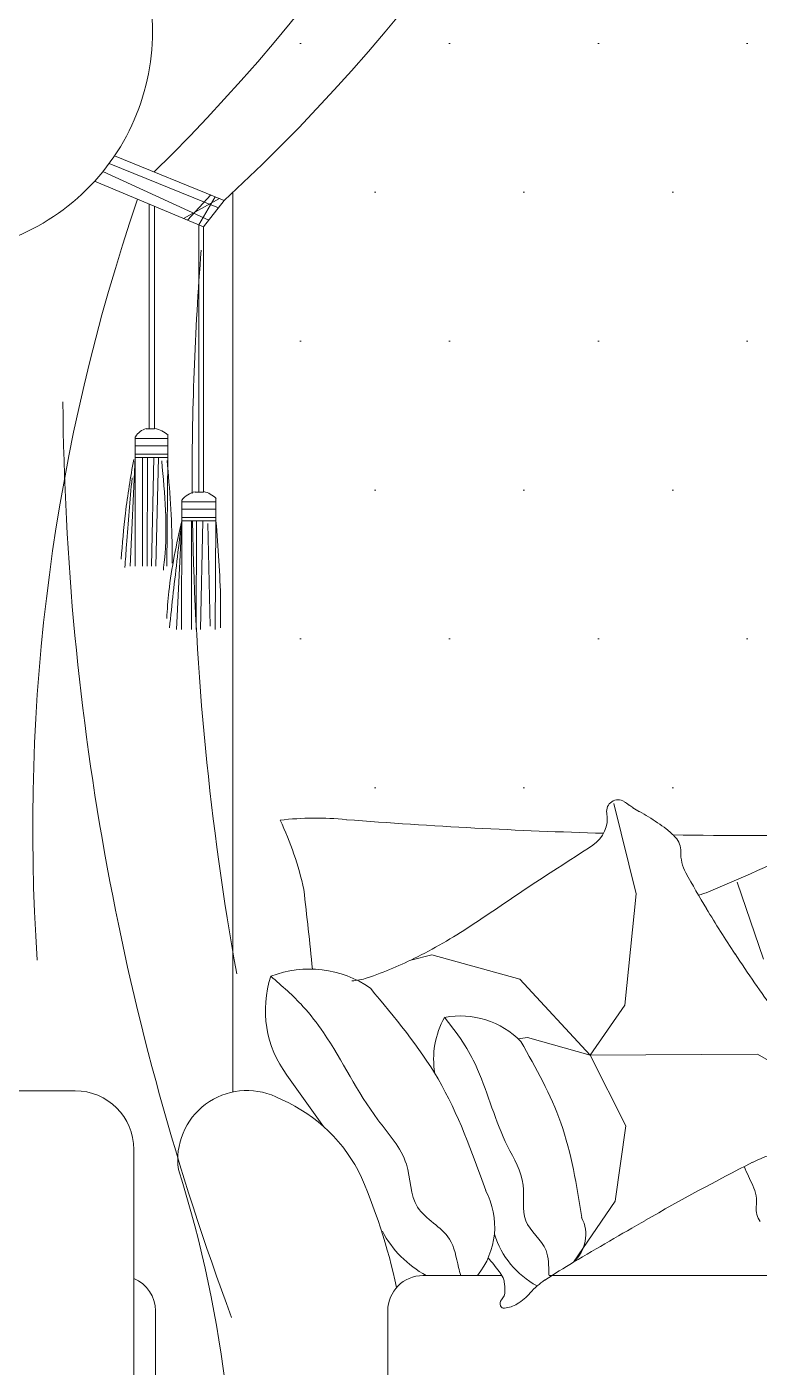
# Model space of a CAD drawing. Header units: millimetres. Extents: x -51 to 151, y -74 to 104.
# Drawn here: x 76.241 to 76.865, y -36.5 to -35.357 of the extents above; entities that cross this region are included whole.
import ezdxf

# ---------------------------------------------------------------- set-up
doc = ezdxf.new("R2010")
doc.units = ezdxf.units.MM
doc.header["$LTSCALE"] = 15
doc.layers.add('JJ2', color=3, linetype='Continuous')
doc.layers.add('PH', color=8, linetype='Continuous')

# ---------------------------------------------------------------- blocks, each defined once
blk = doc.blocks.new('dfgh')
at = {"layer": 'PH', "lineweight": 0}
for p, q in [((716371.4, -39058.9), (716465, -39097)), ((716361.3, -39072.4), (716451.7, -39113.9)), ((716366.8, -39065.4), (716460, -39103.4)), ((716354.3, -39080.6), (716447.3, -39119.4)), ((716430.2, -39112.3), (716460.8, -39095.3)), ((716433.7, -39113.7), (716453.6, -39092.3)), ((716443.4, -39117.8), (716457.3, -39093.9)), ((716465, -39097), (716447.3, -39119.4)), ((716400.8, -39100), (716400.8, -39291.9)), ((716405.6, -39102), (716405.6, -39291.9)), ((716443.4, -39117.8), (716443.4, -39345.8)), ((716447.3, -39119.4), (716447.3, -39345.8)), ((716398.4, -39291.9), (716405.6, -39291.9)), ((716389.1, -39298.6), (716389.1, -39316.3)), ((716389.1, -39300), (716416.9, -39300)), ((716416.9, -39297.2), (716416.9, -39316.3)), ((716389.1, -39306.4), (716416.9, -39306.4)), ((716389.1, -39313.5), (716416.9, -39313.5)), ((716389.1, -39316.3), (716384.6, -39409)), ((716389.1, -39316.3), (716388.9, -39409)), ((716389.1, -39316.3), (716416.9, -39316.3)), ((716395.1, -39316.3), (716395.1, -39409)), ((716399.4, -39316.3), (716399.2, -39409)), ((716404.8, -39316.3), (716402.9, -39409)), ((716408.9, -39316.3), (716406.7, -39409)), ((716416.9, -39316.3), (716416.1, -39409)), ((716440.2, -39345.8), (716447.3, -39345.8)), ((716428.7, -39352.5), (716428.7, -39370.2)), ((716428.7, -39353.9), (716457.9, -39353.9)), ((716428.7, -39360.3), (716457.9, -39360.3)), ((716457.9, -39351.1), (716457.9, -39370.2)), ((716428.7, -39370.2), (716424.2, -39462.9)), ((716428.7, -39370.2), (716428.5, -39462.9)), ((716428.7, -39367.4), (716457.9, -39367.4)), ((716428.7, -39370.2), (716457.9, -39370.2)), ((716436.9, -39370.2), (716436.9, -39462.9)), ((716441.2, -39370.2), (716441, -39462.9)), ((716446.6, -39370.2), (716444.6, -39462.9)), ((716451, -39372.5), (716452.9, -39460.1)), ((716457.9, -39370.2), (716457.1, -39462.9))]:
    blk.add_line(p, q, dxfattribs=at)
for centre, radius, start, end in [((715309.1, -37953.7), 1566.3, 314.4073, 4.1851), ((715383.9, -37928.8), 1591.7, 312.7822, 3.2191), ((716214.3, -38953.1), 189.4, 270.8111, 11.0209), ((717953.2, -39632.2), 1651.6, 161.0561, 183.9115), ((718836, -39331.6), 2398.4, 175.402, 180.3672), ((718613.4, -39251.3), 2286.1, 180.4392, 200.4384), ((716402.5, -39306.5), 15.5, 105.1399, 149.1813), ((716401.1, -39314.5), 23.5, 47.4724, 78.9215), ((716444.6, -39365.4), 20.4, 102.4345, 140.7417), ((716443, -39366.1), 21.2, 45.1162, 78.2022), ((718836, -39331.6), 2398.4, 180.9222, 190.2083)]:
    blk.add_arc(centre, radius, start, end, dxfattribs=at)
for points in [[(716387.7, -39317.8), (716380.7, -39363.6), (716377, -39403)], [(716411.6, -39319.2), (716414, -39403.4), (716413, -39412.3)], [(716416.3, -39318.7), (716420.5, -39392.7), (716420.5, -39406.3)], [(716386.3, -39333.7), (716381.6, -39390.8), (716380.2, -39410)], [(716428.7, -39370.2), (716417.7, -39430.6), (716415.9, -39453.5)], [(716428.7, -39370.2), (716421.5, -39431.5), (716418.2, -39461.5)], [(716457.9, -39370.2), (716461.8, -39438.6), (716461.8, -39461.5)]]:
    blk.add_spline(points, degree=3, dxfattribs=at)
blk = doc.blocks.new('errt')
at = {"linetype": 'Continuous', "lineweight": 0}
h = blk.add_hatch(dxfattribs=at)
h.set_pattern_fill('DOTS', color=252, scale=80)
h.set_pattern_definition([(0, (303740.45, -38800), (63.5, 127), [0, -127])])
h.paths.add_polyline_path([(717272.3, -37889.4), (716472.3, -37889.4), (716472.3, -39532.2), (717272.3, -39532.2)])
h.paths.add_polyline_path([(718122.3, -37889.4), (717322.3, -37889.4), (717322.3, -39524.3), (718122.3, -39524.3)])
h.paths.add_polyline_path([(718972.3, -37889.4), (718172.3, -37889.4), (718172.3, -40289.4), (718972.3, -40289.4)])
at = {"color": 252, "linetype": 'Continuous', "lineweight": 0}
blk.add_line((716472.3, -38990.1), (716472.3, -39757.4), dxfattribs=at)
blk.add_blockref('dfgh', (0, 100), dxfattribs=at)
blk = doc.blocks.new('elevation sofa')
at = {"layer": 'JJ2', "color": 251, "lineweight": 5}
for p, q in [((716797.2, -15011.3), (716816.2, -15088.5)), ((716924.9, -15144.2), (716902.5, -15078.3)), ((716816.2, -15088.5), (716806.6, -15183.3)), ((716642.1, -15140.4), (716624.1, -15145)), ((716717, -15161.3), (716642.1, -15140.4)), ((716776.9, -15226.1), (716717, -15161.3)), ((716806.6, -15183.3), (716776.9, -15226.1)), ((716723.7, -15210.8), (716715.7, -15212.1)), ((716776.9, -15226.1), (716723.7, -15210.8)), ((716776.9, -15226.1), (716919.6, -15225.2)), ((716776.9, -15226.1), (716807.3, -15286.2)), ((716919.6, -15225.2), (716960.4, -15248.5)), ((716807.3, -15286.2), (716798.4, -15350.6)), ((716798.4, -15350.6), (716762.9, -15402.5))]:
    blk.add_line(p, q, dxfattribs=at)
at = {"layer": 'JJ2', "color": 137, "lineweight": 5}
for p, q in [((716518.4, -15243), (716549.5, -15286.8)), ((716406.3, -15444.1), (716406.3, -15509.4))]:
    blk.add_line(p, q, dxfattribs=at)
at = {"layer": 'JJ2', "color": 4, "lineweight": 5}
for p, q in [((715977.2, -15256.2), (716337.8, -15256.3)), ((716387.8, -15306.3), (716387.7, -15716.5)), ((716701.7, -15414), (716634.4, -15414)), ((717246, -15414), (716742, -15414)), ((716604.4, -15444), (716604.4, -15509.2))]:
    blk.add_line(p, q, dxfattribs=at)
at = {"layer": 'JJ2', "color": 137, "lineweight": 5}
for centre, radius, start, end in [((716800.8, -15017.9), 9.72, 57.387, 189.4461), ((716777.4, -15054.6), 53.2, 52.0732, 57.387), ((716764.2, -15024), 27.4, 303.4909, 9.4461), ((716831.3, -14985.3), 34.5, 232.0732, 238.6719), ((716965.3, -14765.3), 292.2, 238.6719, 239.9843), ((716566.8, -15455.1), 504.5, 58.9856, 59.9843), ((716741.1, -15165.2), 166.2, 52.6782, 58.9856), ((716806, -15080), 59.1, 42.0942, 52.6782), ((716837.1, -15051.9), 17.3, 358.1515, 42.0942), ((715946.8, -12872.3), 2402.1, 292.8091, 295.2843), ((715474, -13074), 2365.6, 302.6153, 303.4909), ((716889.3, -15053.6), 35, 178.1515, 208.6169), ((717579.1, -16363.7), 1540, 122.6153, 123.7005), ((717532.7, -14702.6), 767.9, 208.6169, 211.2535), ((719310.5, -18959.8), 4660.5, 123.7005, 124.0489), ((716843.5, -15004.5), 89, 286.9373, 292.8091), ((714204.4, -11403.6), 4459.2, 303.6927, 304.0489), ((717977.6, -14432.6), 1288.4, 211.2535, 213.289), ((716413.9, -14717.5), 476.3, 296.9493, 303.6927), ((716480.9, -14849.3), 328.4, 288.8259, 296.9493), ((717900, -14483.5), 1195.5, 213.289, 216.1366), ((716592.2, -15187.7), 92.2, 161.6633, 216.8033), ((716537.6, -15243.2), 90.7, 55.0651, 111.3063), ((716571.3, -15114.6), 48.1, 272.8125, 288.8259), ((718013.6, -17453.7), 2402.1, 117.205, 119.6801), ((716956.1, -15396.6), 89, 104.3222, 117.205), ((716215.4, -15652.2), 767.9, 24.221, 25.5454), ((716629.6, -15372.3), 66, 320.9196, 27.9763), ((716883.9, -15351.5), 35, 353.7556, 24.221), ((716935.8, -15357.2), 17.3, 173.7556, 217.6983), ((716681.3, -15333), 92.2, 207.8676, 241.3757), ((718750.8, -18747.2), 3890.8, 119.6801, 120.7252), ((716485.9, -15573.8), 268.8, 37.4145, 40.5836), ((716675.5, -15428.7), 30.1, 25.1674, 37.4145), ((717089.5, -15952.1), 639.3, 120.7252, 123.3034), ((716376.3, -15444.1), 30, 359.9945, 67.4843), ((716692.2, -15420.9), 11.7, 7.8679, 25.1674), ((716645.4, -15427.4), 58.9, 0.1891, 7.8679), ((716771.7, -15468.3), 60.5, 123.3034, 139.1819), ((716693.5, -15427.2), 10.8, 317.1757, 0.1891), ((716691.1, -15398.8), 45.9, 300.9417, 319.1819), ((716704.9, -15437.9), 4.81, 137.1757, 203.8774), ((716703.6, -15438.4), 3.39, 203.8774, 276.6482), ((716700.9, -15415.1), 26.9, 276.6482, 300.9417)]:
    blk.add_arc(centre, radius, start, end, dxfattribs=at)
at = {"layer": 'JJ2', "color": 4, "lineweight": 5}
for centre, radius, start, end in [((716542.8, -15289), 265.2, 84.3039, 96.5316), ((716241.1, -15151.3), 299.3, 12.8595, 24.8526), ((716922.6, -10420.1), 4618.6, 265.6101, 268.3357), ((716922.6, -10420.1), 4618.6, 269.0707, 270.7782), ((712228.7, -15587.7), 4333.4, 5.7631, 6.6653), ((716337.8, -15306.3), 50, 359.9945, 89.9945), ((716484.3, -15315.1), 59, 65.3668, 188.2154), ((716456.6, -15390.9), 139.5, 28.4724, 67.9816), ((715469.6, -15628.3), 1003.6, 354.9634, 17.674), ((716122.1, -15529.2), 501, 12.1053, 24.1391), ((716634.4, -15444), 30, 89.9945, 179.9945)]:
    blk.add_arc(centre, radius, start, end, dxfattribs=at)
at = {"layer": 'JJ2', "color": 251, "lineweight": 5}
for centre, radius, start, end in [((716666.2, -15265), 72.5, 44.4042, 100.6454), ((716717.3, -15229.5), 73.8, 151.0024, 189.436), ((716741.7, -15379), 31.6, 311.8919, 27.3735), ((716767.8, -15355.9), 76, 197.4524, 241.6915)]:
    blk.add_arc(centre, radius, start, end, dxfattribs=at)
for points, knots in [([(716504.7, -15158.7), (716514.2, -15166.9), (716530.8, -15181.3), (716562.1, -15222.2), (716584.3, -15271.1), (716624.8, -15314.2), (716622.7, -15359.9), (716659.5, -15376.4), (716663.1, -15401.1), (716666, -15411.7), (716666.7, -15414)], [0, 0, 0, 0, 37.506288, 65.782259, 153.619658, 198.465285, 236.495883, 274.837161, 300.242842, 307.42838, 307.42838, 307.42838, 307.42838]), ([(716652.8, -15193.7), (716659, -15201.6), (716669.9, -15215.4), (716688.5, -15252.2), (716698.8, -15293.9), (716724.2, -15333.7), (716715.8, -15369.4), (716742.3, -15387.8), (716741.5, -15406.2), (716741.9, -15413.5), (716742, -15414)], [0, 0, 0, 0, 37.506288, 65.782259, 153.619658, 198.465285, 236.495883, 274.837161, 300.242842, 301.926971, 301.926971, 301.926971, 301.926971])]:
    blk.add_open_spline(points, degree=3, knots=knots, dxfattribs=at)
at = {"layer": 'JJ2', "color": 137, "lineweight": 5}
blk.add_spline([(716589.6, -15168.9), (716647.3, -15246.3), (716687.9, -15341.3)], degree=3, dxfattribs=at)
at = {"layer": 'JJ2', "color": 251, "lineweight": 5}
blk.add_spline([(716718, -15214.3), (716752, -15283.7), (716769.8, -15364.4)], degree=3, dxfattribs=at)

msp = doc.modelspace()

# ---------------------------------------------------------------- block references
at = {"linetype": 'Continuous', "lineweight": 13, "xscale": 0.001, "yscale": 0.001, "zscale": 0.001}
for name, p in [('errt', (-640.056, 3.4921)), ('elevation sofa', (-640.056, -21.0079))]:
    msp.add_blockref(name, p, dxfattribs=at)

doc.saveas('drawing.dxf')
